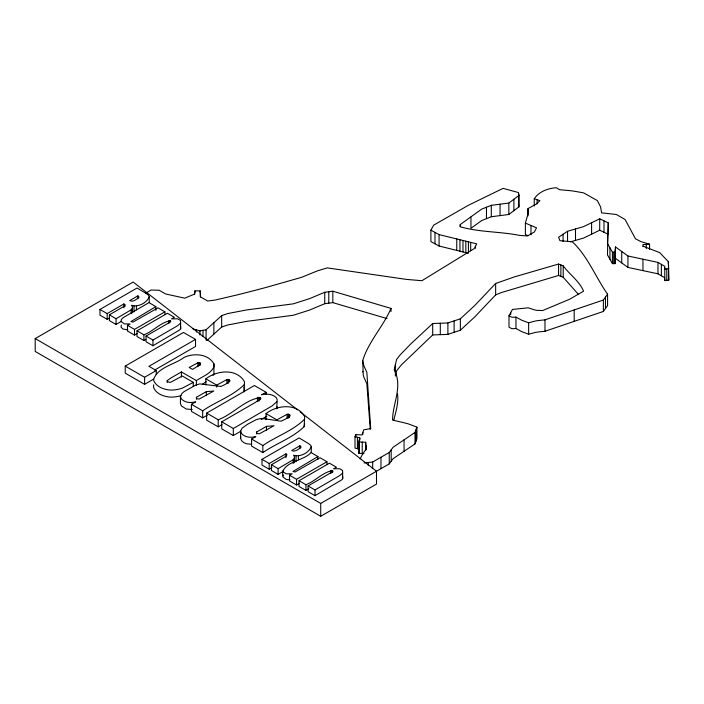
<?xml version="1.0" encoding="UTF-8"?>
<svg xmlns="http://www.w3.org/2000/svg" width="704" height="704" viewBox="0 0 704 704"><rect width="100%" height="100%" fill="white"/><g stroke="black" fill="none" stroke-linecap="round" stroke-linejoin="round"><path stroke-width="1.06" d="M643.016 246.162L659.718 252.63L668.342 261.694L668.8 280.078L664.77 280.632L664.77 279.189M664.77 267.766L664.77 269.21L668.8 268.664M193.283 382.36L182.512 388.062A21.806 12.593 0 0 1 171.151 390.095C164.366 389.787 155.945 387.024 153.498 380.046C156.948 367.25 174.504 364.734 184.026 357.465C193.688 352.871 208.217 353.716 213.928 363.845L213.919 366.96C210.514 373.886 202.462 376.534 196.372 380.574L181.412 371.932L171.081 377.898L167.279 380.521L167.121 381.242L169.189 382.342L170.782 382.184L182.318 376.033L193.283 382.36L193.283 386.39M192.914 328.944L199.936 330.862L206.078 329.789L221.663 315.63L227.709 313.562L246.523 309.962L293.278 303.838L309.514 298.672L324.738 292.283L332.825 291.21L391.01 308.396C383.363 326.313 368.57 341.493 362.727 360.501L363.238 375.082A66.317 38.289 0 0 0 364.197 377.925L366.854 383.759L370.269 429.343M467.553 253.07L439.067 246.022L430.901 241.586L430.901 230.164L433.69 225.139L468.318 205.322L503.087 188.355L518.478 192.562L518.945 195.448L508.834 203.069L491.295 205.313L481.65 209.158L460.24 224.55L460.205 226.776C479.398 232.311 499.743 231.466 519.191 235.321A30.888 17.829 0 0 0 522.078 235.594L527.49 235.972L534.362 231.994L536.536 227.85L525.386 223.098L528.026 213.796L528.018 208.578L536.334 204.046L539.95 200.649L534.274 198.73L534.274 205.999M300.133 411.849L376.499 471.214L376.499 484.062L320.716 516.278L35.2 351.437L35.2 338.589L320.716 503.422L389.259 463.883L393.122 458.647L414.999 443.916L416.935 438.557L416.935 427.134L408.188 423.817A115.658 66.774 0 0 0 402.776 422.462L392.577 420.077C392.55 403.286 403.11 386.558 394.178 369.873L396.607 359.401L400.312 354.702L410.626 344.08L432.687 323.523L447.894 322.951L460.346 318.824L474.672 305.58L495.651 283.474L514.395 276.892L558.554 264.053L563.218 265.866C569.527 274.481 579.383 281.09 583.581 291.174L569.545 299.279L542.608 310.578L536.369 310.297A22.106 12.76 0 0 1 533.702 309.619L528.334 307.815L512.468 309.417L508.992 315.726L508.992 327.149L511.298 328.398A4.849 2.798 0 0 0 512.521 328.715L515.962 328.513L521.831 331.69L528.642 334.224L535.11 332.49A40.656 23.47 0 0 1 538.111 331.998L544.984 331.267L603.381 311.45L607.57 305.606L607.57 294.193C595.566 277.059 587.761 256.256 572.308 241.762L559.953 240.698L558.58 237.257L567.547 231.264L583.466 226.679L599.72 218.812L608.247 222.878L607.499 243.522L612.427 252.217L612.427 263.63L615.023 263.63L615.472 246.954L627.959 256.001L657.976 262.398L664.77 266.323L664.77 280.632M362.727 371.923L362.771 371.386M615.023 263.63L615.472 246.954M153.701 384.824L153.498 387.103C155.945 394.082 164.366 396.845 171.151 397.144A21.806 12.593 0 0 0 180.946 395.657M430.901 230.164L439.067 234.599L476.731 243.857L474.276 248.574L421.907 280.711L406.604 279.418L327.263 267.898L317.592 270.811L301.646 277.306L266.455 287.329A1134.03 654.72 0 0 1 237.037 294.932L215.345 300.01L207.689 301.022L200.499 296.868L200.174 290.875L194.911 290.875L194.383 294.166L184.756 298.17L165.581 293.955L159.157 290.25L151.149 290.022L145.658 293.19M243.971 387.262L244.499 388.881L243.971 391.934L244.499 381.823C236.984 368.174 216.753 370.19 205.858 378.858L205.858 384.912M266.024 413.6L276.866 419.857L287.109 414.278L288.332 414.163L290.118 415.246L289.854 416.073L285.428 419.144L281.063 421.203L264.44 418.766L259.996 418.634L256.186 419.663L247.421 424.336L242.097 428.146L240.583 431.209L241.63 433.673C245.194 437.633 251.02 437.774 255.842 436.586L251.592 439.041L251.592 446.098L262.838 452.593C276.109 443.423 292.538 438.029 304.137 426.668L304.665 416.566C297.15 402.908 276.918 404.923 266.024 413.6L266.024 419.646M304.137 426.668L304.665 423.614M192.227 409.499L186.314 409.042L181.465 405.988L180.418 403.533L180.418 396.475L181.931 393.413L184.114 391.6L196.02 384.93L199.83 383.9L220.898 386.461L225.262 384.41L229.689 381.339L229.953 380.512L228.166 379.421L226.943 379.544L216.7 385.123L205.858 378.858M251.354 444.25L246.479 443.775L244.006 442.71L241.63 440.73L240.583 438.266L240.865 436.823M277.182 406.78L276.742 408.822L277.182 399.722L276.346 397.716C272.527 393.8 266.578 393.73 261.554 394.742L266.156 392.313L266.156 394.328M393.73 420.552C395.727 411.805 398.86 402.917 397.487 393.826M109.032 318.243L107.175 319.317L99.959 315.146L99.959 309.434L137.051 288.024L146.309 293.515L148.544 295.266L149.248 296.754C146.907 302.975 137.861 307.551 131.454 305.263L132.414 306.777L132.431 312.787M271.999 467.614L269.21 469.216L261.994 465.054L261.994 459.342L299.086 437.932L308.343 443.423L310.578 445.174L311.282 446.662C308.942 452.883 299.895 457.459 293.489 455.171L294.448 456.685L294.466 462.686M136.99 330.818L143.915 334.814C153.032 331.434 160.996 322.036 170.597 320.698L170.764 321.587L167.094 323.884L146.045 336.046L146.045 341.757L152.962 345.752L179.634 329.974L180.673 328.768L180.558 320.558L177.672 318.806L171.521 318.877L174.434 317.328L167.394 313.262L136.99 330.818L136.99 336.53L143.915 340.525L145.781 339.451M180.673 328.768L180.558 326.269M299.033 480.726L305.95 484.722C315.066 481.342 323.039 471.944 332.631 470.606L332.807 471.495L329.129 473.792L308.079 485.945L308.079 491.656L315.005 495.66L341.678 479.882L342.707 478.676L342.593 470.466L339.706 468.714L333.555 468.785L336.477 467.236L329.428 463.17L299.033 480.726L299.033 486.438L305.95 490.433L308.757 488.814M342.707 478.676L342.593 476.177M363.95 453.596L358.785 453.323L358.785 441.901L359.858 437.923L355.001 436.674L355.846 434.623L361.953 434.958L363.801 429.81L370.7 428.604L366.854 372.337L364.197 366.502A66.317 38.289 0 0 1 363.238 363.66L362.727 360.501M358.785 453.323L359.322 451.334L359.322 439.912M196.504 397.232L196.275 398.024L196.962 398.737L199.223 399.062L213.814 391.019L206.316 391.635L196.504 397.232L196.504 399.247M256.67 431.966L256.441 432.766L257.127 433.47L259.389 433.796L273.979 425.753L266.482 426.369L256.67 431.966L256.67 433.981M360.096 459.017L361.786 455.594A108.97 62.911 0 0 1 363.273 453.218L366.159 448.906L365.675 442.27L358.785 441.901M414.999 443.916L414.999 432.494L416.935 427.134M121.414 325.072L120.982 327.07L122.839 328.988L127.961 329.947M289.995 479.855L286.352 479.53L283.017 476.978C279.206 461.771 304.498 461.138 310.992 452.522L317.918 456.526L317.918 459.378M282.982 475.974L283.448 474.98M213.066 375.514L213.919 374.009L213.928 363.845M121.405 321.367L116.072 324.447L109.366 320.575L109.366 314.873L116.072 318.736L131.155 309.822L132.431 308.026M283.439 471.275L278.106 474.355L271.401 470.483L271.401 464.772L278.106 468.644L293.198 459.721L294.466 457.934M508.992 315.726L511.298 316.976A4.849 2.798 0 0 0 512.521 317.293L515.962 317.099L521.831 320.267L528.642 322.802L535.11 321.077A40.656 23.47 0 0 1 538.111 320.575L544.984 319.845L603.381 300.027L607.57 294.193M363.994 462.915L372.68 462.035L389.259 452.461L393.122 447.225L414.999 432.494M534.274 198.73C539.088 191.532 547.906 188.32 556.222 187.722L559.654 189.71L570.038 190.652A99.405 57.394 0 0 1 574.358 191.224L583.678 192.896L597.318 200.552L600.538 206.791L601.612 212.854L616.343 214.482L625.117 219.542L635.466 238.788L640.983 241.648L649.554 244.182L649.554 249.374M276.742 401.773L272.008 405.988L233.314 428.49L221.751 421.819L221.751 428.868L233.314 435.547L240.75 431.253M243.971 384.877C232.373 396.238 215.943 401.632 202.673 410.802L191.426 404.307L191.426 411.365L202.673 417.85L207.275 415.193M304.137 419.619C292.538 430.98 276.109 436.374 262.838 445.535L251.592 439.041M180.673 323.057L177.602 325.714L152.962 340.041L146.045 336.046M342.707 472.965L339.645 475.622L315.005 489.949L308.079 485.945M578.644 294.633L563.218 277.288L558.554 275.475L501.002 292.679L495.651 294.888L474.672 317.002L460.346 330.246L447.894 334.374L432.687 334.946L401.21 365.068L396.607 370.823L395.393 376.059L395.393 364.637M206.862 340.498L221.663 327.052L227.709 324.984L246.523 321.385L293.278 315.26L309.514 310.094L324.738 303.706L332.825 302.632L387.024 318.578M470.95 216.85L470.95 228.272L481.65 220.581L491.295 216.735L508.834 214.491L518.945 206.87L518.945 195.448M202.708 383.97L206.052 381.832M35.2 338.589L133.144 282.04L297.528 409.825M99.959 309.434L107.175 313.606L123.895 303.943L124.925 304.744L124.018 306.31L109.366 314.873M137.922 295.847L129.668 300.617C132.977 302.518 136.717 299.226 139.093 297.167L137.922 295.847L137.922 298.707M155.874 310.42L155.874 306.618L130.944 321.552L132.959 322.115L157.986 307.833L164.912 311.828L164.912 314.688M137.359 333.45L134.508 335.095L127.468 331.03L127.468 325.318L134.508 329.384L164.912 311.828M153.56 379.148L144.593 384.322L125.224 373.138L125.224 366.089L183.48 332.455L195.527 339.407L195.527 346.456L154.634 370.066M195.527 339.407L148.931 366.309L156.253 370.542L156.253 374.572M125.224 366.089L144.593 377.265L156.253 370.542M191.426 404.307L195.677 401.852C190.854 403.04 185.029 402.89 181.465 398.939L180.418 396.475M221.998 424.626L218.205 426.818L206.65 420.147L206.65 413.098L254.399 385.528L266.156 392.313M206.65 413.098L218.205 419.769C232.558 414.586 245.089 399.432 260.225 397.654L260.894 398.358L260.577 399.106L254.822 402.723L221.751 421.819M261.202 419.443L266.772 416.222M261.994 459.342L269.21 463.505L285.938 453.851L286.959 454.652L286.053 456.218L271.401 464.772M299.957 445.755L291.711 450.516C295.011 452.426 298.751 449.134 301.127 447.066L299.957 445.755L299.957 448.615M317.918 456.526L292.978 471.46L294.994 472.023L320.021 457.741L326.946 461.736L326.946 464.596M299.394 483.358L296.542 485.003L289.502 480.938L289.502 475.226L296.542 479.292L326.946 461.736M127.468 325.318L130.108 323.928L124.318 323.91L120.982 321.358L121.414 319.361L123.332 317.548L148.958 302.623L155.874 306.618M289.502 475.226L292.142 473.836L286.352 473.818L283.633 472.261L282.982 470.263M197.912 362.736L189.182 367.444L192.562 369.398L200.526 364.434L200.314 363.07L197.912 362.736L197.912 366.775M608.247 234.3L599.72 230.234L583.466 238.102L570.53 241.824M649.554 244.182L643.016 244.534L643.016 246.611M612.427 252.217L615.023 252.217M615.472 258.377L627.959 267.423L657.976 273.821L664.77 277.746M359.049 449.143L355.001 448.096L355.001 436.674M132.308 311.238L134.024 311.775L134.024 306.064M294.342 461.146L296.058 461.674L296.058 455.972M528.176 235.708L525.386 234.52L525.386 223.098M612.427 263.63L607.499 254.945L607.869 233.2M518.478 203.984L518.945 206.87M668.457 274.859L668.8 280.078M668.571 265.179L668.571 276.602M668.342 261.694L668.342 263.771M666.785 268.937L666.785 280.359M661.373 264.361L661.373 275.783M657.976 262.398L657.976 273.821M646.29 244.358L646.29 248.512M642.963 259.195L642.963 270.618M627.959 256.001L627.959 267.423M621.72 251.478L621.72 262.9M615.243 249.586L615.243 260.999M613.721 252.217L613.721 263.63M609.963 247.87L609.963 259.283M608.247 222.878L608.247 232.223M605.475 297.106L605.475 308.528M603.979 220.845L603.979 232.267M603.381 300.027L603.381 311.45M599.72 218.812L599.72 230.234M591.598 222.746L591.598 234.168M575.502 228.967L575.502 240.39M574.182 309.936L574.182 321.358M567.547 231.264L567.547 241.648M563.218 265.866L563.218 277.288M563.068 234.256L563.068 241.525M560.886 264.959L560.886 276.382M558.554 264.053L558.554 275.475M544.984 319.845L544.984 331.267M537.108 199.69L537.108 203.843M530.966 225.474L530.966 234.819M528.642 322.802L528.642 334.224M528.018 208.578L528.018 215.846M518.707 194.005L518.707 205.427M515.962 317.099L515.962 328.513M513.885 199.258L513.885 210.681M510.726 312.567L510.726 314.644M508.834 203.069L508.834 214.491M500.06 204.195L500.06 215.618M495.651 283.474L495.651 294.888M491.295 205.313L491.295 216.735M486.473 207.231L486.473 218.654M475.508 246.215L475.508 248.292M470.686 242.422L470.686 250.73M468.415 241.859L468.415 253.282M465.828 241.226L465.828 252.648M462.986 240.522L462.986 251.944M460.346 318.824L460.346 330.246M460.24 224.55L460.24 226.626M459.95 239.774L459.95 251.196M456.764 238.982L456.764 250.404M454.115 320.883L454.115 332.306M447.894 322.951L447.894 334.374M440.29 323.233L440.29 334.655M439.067 234.599L439.067 246.022M434.984 232.382L434.984 243.804M432.687 323.523L432.687 334.946M415.967 429.818L415.967 441.232M404.061 439.859L404.061 451.282M391.186 449.847L391.186 461.27M391.01 308.396L391.01 311.511M389.259 452.461L389.259 463.883M380.97 457.248L380.97 468.67M372.68 462.035L372.68 468.266M368.333 462.475L368.333 465.59M365.913 445.588L365.913 449.742M365.675 442.27L365.675 450.578M362.877 432.379L362.877 434.456M362.234 442.086L362.234 453.508M359.858 437.923L359.858 440M357.43 437.298L357.43 448.721M355.846 434.623L355.846 436.7M332.825 291.21L332.825 302.632M332.631 470.606L332.631 472.507M331.839 470.369L331.839 472.278M330.915 470.527L330.915 473.378M328.777 291.746L328.777 303.169M324.738 292.283L324.738 303.706M320.716 503.422L320.716 516.278M315.005 489.949L315.005 495.66M311.282 446.662L311.282 452.373M305.95 484.722L305.95 490.433M298.443 455.972L298.443 459.774M296.542 479.292L296.542 485.003M293.198 459.721L293.198 463.531M289.52 414.568L289.52 417.595M288.332 414.163L288.332 418.194M287.109 414.278L287.109 418.308M285.938 453.851L285.938 457.662M278.106 468.644L278.106 474.355M269.21 463.505L269.21 469.216M266.482 426.369L266.482 430.399M262.838 445.535L262.838 452.593M260.225 397.654L260.225 399.67M258.914 397.258L258.914 401.289M257.435 397.478L257.435 401.509M240.583 431.209L240.583 438.266M233.314 428.49L233.314 435.547M229.354 379.834L229.354 381.85M228.166 379.421L228.166 383.451M226.943 379.544L226.943 383.574M221.663 315.63L221.663 327.052M218.205 419.769L218.205 426.818M216.7 385.123L216.7 387.138M213.875 322.705L213.875 334.127M206.316 391.635L206.316 395.666M206.078 329.789L206.078 340.173M203.007 330.326L203.007 336.556M202.673 410.802L202.673 417.85M200.332 293.867L200.332 296.982M200.314 363.07L200.314 365.086M200.174 290.875L200.174 292.952M199.936 330.862L199.936 335.016M199.109 362.639L199.109 365.666M196.425 329.903L196.425 331.98M196.372 380.574L196.372 385.607M194.911 290.875L194.911 292.952M194.647 292.521L194.647 294.598M181.412 371.932L181.412 376.974M169.796 320.461L169.796 322.37M168.881 320.619L168.881 323.47M167.279 380.521L167.279 382.536M152.962 340.041L152.962 345.752M149.248 296.754L149.248 302.465M144.593 377.265L144.593 384.322M143.915 334.814L143.915 340.525M136.409 306.064L136.409 309.874M134.508 329.384L134.508 335.095M131.155 309.822L131.155 313.623M124.925 304.744L124.925 306.645M123.895 303.943L123.895 307.754M116.072 318.736L116.072 324.447M107.175 313.606L107.175 319.317"/></g></svg>
